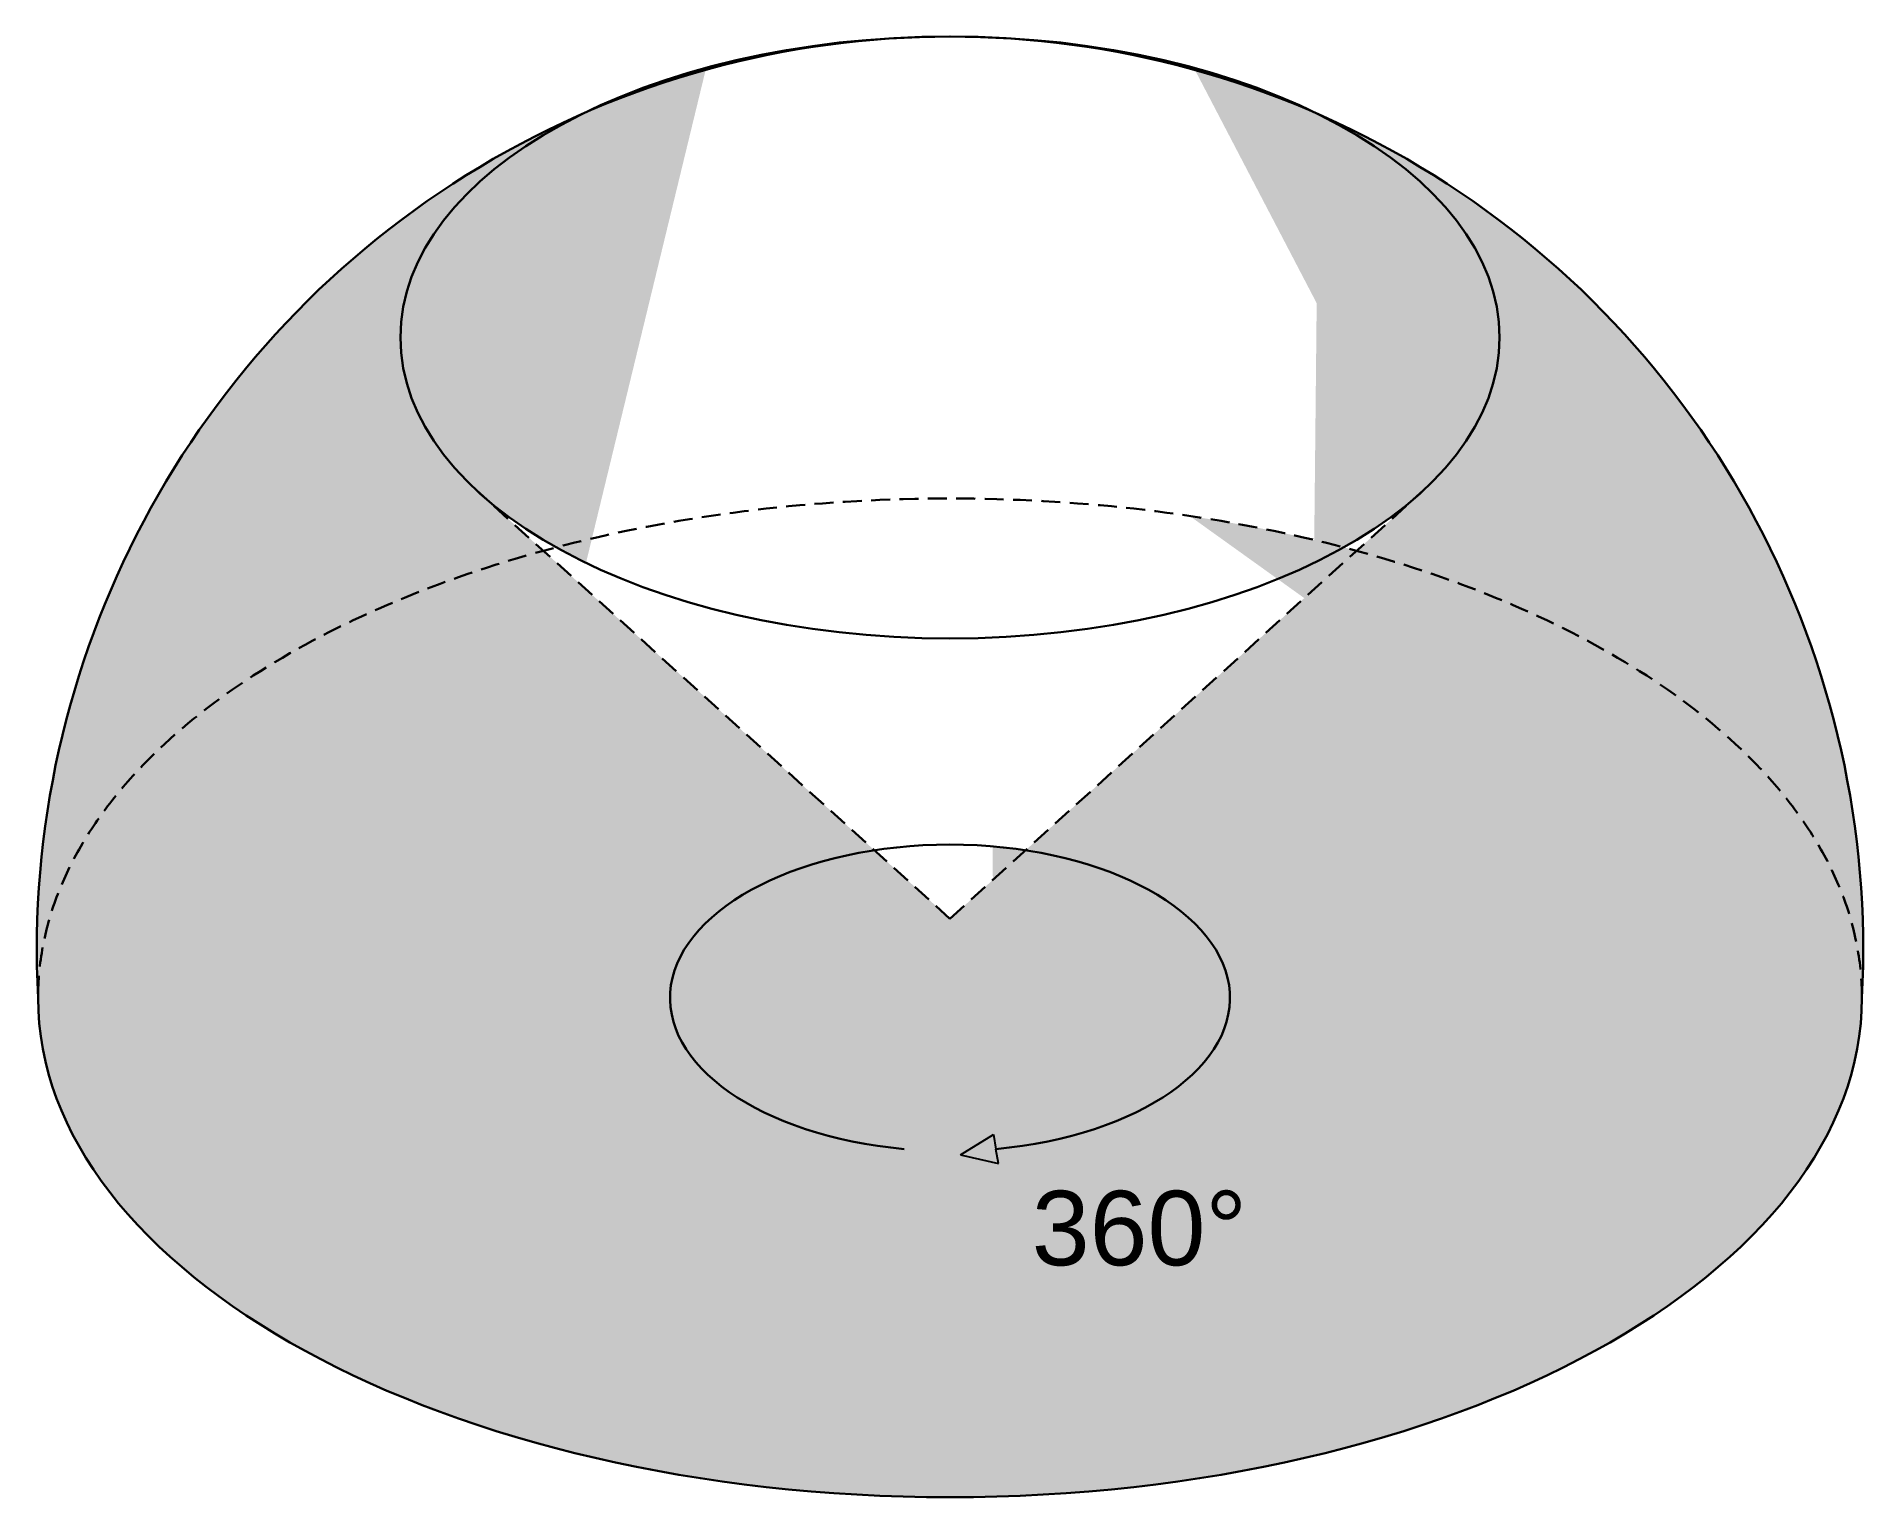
# Model space of a CAD drawing. Header units: millimetres. Extents: x -228 to 998, y 1936 to 2916.
import ezdxf

# ---------------------------------------------------------------- set-up
doc = ezdxf.new("R2010")
doc.units = ezdxf.units.MM
doc.linetypes.add('DASHED', pattern=[19.049999999999997, 12.7, -6.35])
doc.styles.get("Standard").update_dxf_attribs({"font": 'arial.ttf', "height": 10})

msp = doc.modelspace()

# ---------------------------------------------------------------- hatches: boundary and pattern name
at = {"true_color": 0xc7c8ca}
h = msp.add_hatch(color=9, dxfattribs=at)
h.dxf.hatch_style = 1
edge = h.paths.add_edge_path()
edge.add_ellipse((385.1865813426383, 2713.74536189439), major_axis=(-368.8297962838543, 0), ratio=0.547388690755732, start_angle=312.12564465738245, end_angle=390.5965885570566, ccw=False)
edge.add_arc((385.1865813426383, 2302.792230958306), 612.8463902356061, 113.8086342903815, 183.0007605265714)
edge.add_ellipse((385.1865813426385, 2270.710205511818), major_axis=(612.0060797639708, 0), ratio=0.5473886907557323, start_angle=116.4731069220345, end_angle=180, ccw=False)
edge.add_line((112.3679149458392, 2570.588004486056), (71.60422792720425, 2607.459551940924))
edge.add_ellipse((385.1865813426383, 2713.74536189439), major_axis=(-368.8297962838543, 0), ratio=0.547388690755732, start_angle=30.596588557056577, end_angle=31.765608713720326, ccw=False)
h = msp.add_hatch(color=9, dxfattribs=at)
h.dxf.hatch_style = 1
edge = h.paths.add_edge_path()
edge.add_ellipse((385.1865813426383, 2713.74536189439), major_axis=(-368.8297962838543, 0), ratio=0.547388690755732, start_angle=149.4034114429448, end_angle=227.874355342617, ccw=False)
edge.add_ellipse((385.1865813426383, 2713.74536189439), major_axis=(-368.8297962838543, 0), ratio=0.547388690755732, start_angle=148.2343912862785, end_angle=149.4034114429448, ccw=False)
edge.add_line((698.7689347580708, 2607.459551940924), (658.0052477394379, 2570.588004486057))
edge.add_ellipse((385.1865813426385, 2270.710205511818), major_axis=(612.0060797639708, 0), ratio=0.5473886907557323, start_angle=0, end_angle=63.52689307796561, ccw=False)
edge.add_arc((385.1865813426384, 2302.792230958306), 612.8463902356063, 356.9992394734284, 426.1913657096184)
h = msp.add_hatch(color=9, dxfattribs=at)
h.dxf.hatch_style = 1
edge = h.paths.add_edge_path()
edge.add_ellipse((385.1865813426385, 2270.710205511818), major_axis=(612.0060797639708, 0), ratio=0.5473886907557323, start_angle=116.4731069220345, end_angle=180)
edge.add_ellipse((385.1865813426385, 2270.710205511818), major_axis=(612.0060797639709, 0), ratio=0.5473886907557322, start_angle=180, end_angle=360)
edge.add_ellipse((385.1865813426385, 2270.710205511818), major_axis=(612.0060797639708, 0), ratio=0.5473886907557323, start_angle=0, end_angle=63.52689307796558)
edge.add_line((658.0052477394377, 2570.588004486057), (435.9421692997087, 2369.727632583933))
edge.add_ellipse((385.1865813426385, 2270.710205511818), major_axis=(-187.8763193215017, 1.396003427591799e-13), ratio=0.5473886907557315, start_angle=99.4418691581792, end_angle=254.3265535959988, ccw=False)
edge.add_line((416.007101742034, 2169.262071714978), (417.6297864886692, 2159.534028884125))
edge.add_line((417.6297864886692, 2159.534028884125), (392.1942341060715, 2165.289969848406))
edge.add_line((392.1942341060715, 2165.289969848406), (414.3844169953985, 2178.99011454583))
edge.add_line((414.3844169953985, 2178.99011454583), (416.007101742034, 2169.262071714978))
edge.add_ellipse((385.1865813426385, 2270.710205511818), major_axis=(-187.8763193215017, 1.396003427591799e-13), ratio=0.5473886907557315, start_angle=99.44186915817916, end_angle=254.3265535959988)
edge.add_line((435.9421692997088, 2369.727632583933), (385.1865813426382, 2323.818216463075))
edge.add_line((385.1865813426382, 2323.818216463075), (112.3679149458391, 2570.588004486056))
h = msp.add_hatch(color=256)
h.dxf.hatch_style = 1
h.paths.add_polyline_path([(417.6297864886691, 2159.534028884125), (416.007101742034, 2169.262071714978), (414.3844169953985, 2178.99011454583), (392.1942341060716, 2165.289969848406)])

# ---------------------------------------------------------------- linework, layer by layer
at = {"linetype": 'DASHED', "lineweight": 30}
for q in [(67.7080966477394, 2610.983678433593), (702.6650660375371, 2610.983678433593)]:
    msp.add_line((385.1865813426382, 2323.818216463075), q, dxfattribs=at)
for p, q in [((392.1942341060716, 2165.289969848406), (414.3844169953985, 2178.99011454583)), ((414.3844169953985, 2178.99011454583), (416.007101742034, 2169.262071714978)), ((392.1942341060716, 2165.289969848406), (417.6297864886691, 2159.534028884125)), ((417.6297864886691, 2159.534028884126), (416.007101742034, 2169.262071714978))]:
    msp.add_line(p, q)
at = {"lineweight": 30}
msp.add_arc((385.1865813426385, 2302.792230958306), 612.8463902356062, 356.9992394734286, 183.0007605265715, dxfattribs=at)
msp.add_ellipse((385.1865813426383, 2713.74536189439), major_axis=(-368.8297962838543, 0), ratio=0.547388690755732, dxfattribs=at)
at = {"linetype": 'DASHED', "lineweight": 30}
msp.add_ellipse((385.1865813426385, 2270.710205511818), major_axis=(612.0060797639708, 0), ratio=0.5473886907557323, start_param=0, end_param=3.141592653589793, dxfattribs=at)
at = {"lineweight": 30}
for major_axis, ratio, start_param, end_param in [((-187.8763193215017, 1.396003427591799e-13), 0.5473886907557315, 1.735588031147628, 7.689189929621755), ((612.0060797639709, 0), 0.5473886907557322, 3.141592653589793, 6.283185307179586)]:
    msp.add_ellipse((385.1865813426385, 2270.710205511818), major_axis=major_axis, ratio=ratio, start_param=start_param, end_param=end_param, dxfattribs=at)

# ---------------------------------------------------------------- texts
at = {"insert": (440.0660896272739, 2141.261930882588), "char_height": 50, "attachment_point": 1}
msp.add_mtext_dynamic_manual_height_columns('360°', width=421.5652061975779, gutter_width=250, heights=[0], dxfattribs=at)

doc.saveas('drawing.dxf')
